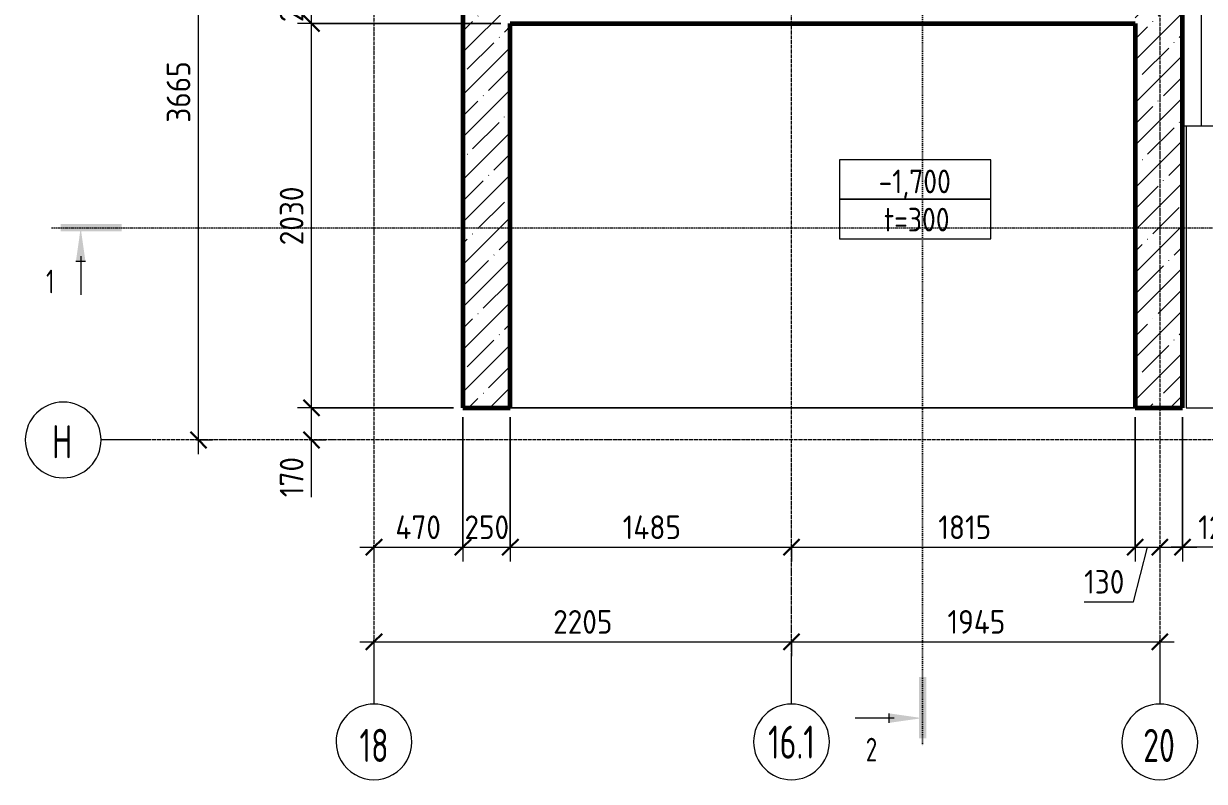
# Model space of a CAD drawing. Header units: millimetres. Extents: x 55945 to 93007, y -3829 to 32717.
# Drawn here: x 55945 to 62180, y 25676 to 29680 of the extents above; entities that cross this region are included whole.
import ezdxf

# ---------------------------------------------------------------- set-up
doc = ezdxf.new("R2010")
doc.units = ezdxf.units.MM
for name, pattern in [('01 Штриховая _2 мм_', [3, 2, -1]), ('02 Штрихпунктирная _20 мм_', [25, 20, -2.5, 0, -2.5]), ('04 Пунктир 10мм', [10, 0, -10])]:
    doc.linetypes.add(name, pattern=pattern)
for name, color, linetype, lineweight in [('AA_Dim', 7, 'Continuous', 9), ('AA_Dim-50', 7, 'Continuous', 9), ('AA_Linii', 7, 'Continuous', 9), ('AA_Razrez', 7, 'Continuous', 9), ('AA_Vinoska', 7, 'Continuous', 9), ('AF_Pokritie', 7, 'Continuous', 9), ('AF_Stena', 7, 'Continuous', 60), ('AF_Stena_Опалубка', 253, 'Continuous', 20), ('KR_Fundament', 7, 'Continuous', 20), ('Оси', 7, 'Continuous', 9)]:
    doc.layers.add(name, color=color, linetype=linetype, lineweight=lineweight)
doc.styles.add('ISOCPEUR', font='isocpeur.TTF', dxfattribs={"width": 0.7, "height": 175})
doc.styles.add('ISOCPEUR_1', font='isocpeur.TTF', dxfattribs={"width": 0.7, "height": 125})
doc.styles.add('ISOCPEUR_2', font='isocpeur.TTF', dxfattribs={"width": 0.9, "height": 125})
doc.styles.add('ISOCPEUR_3', font='isocpeur.TTF', dxfattribs={"width": 0.85, "height": 125})
doc.dimstyles.new('00_Точн_3_знака__прозр_', dxfattribs={"dimscale": 304.8, "dimtxt": 125.344371, "dimasz": 0.278871, "dimexe": 0.246063, "dimexo": 0.164042, "dimgap": 0.016404, "dimtad": 1, "dimdec": 3, "dimrnd": 0.001, "dimdsep": 46, "dimtxsty": 'ISOCPEUR_2', "dimblk1": 'OBLIQUE', "dimblk2": 'OBLIQUE', "dimsah": 1, "dimcen": 0.09, "dimdle": 0.246063, "dimazin": 0, "dimtfac": 1, "dimtdec": 4, "dimtix": 1, "dimtmove": 0, "dimatfit": 3, "dimfxl": 1, "dimtvp": 1, "dimtolj": 1, "dimtzin": 0, "dimlwd": 18, "dimlwe": 18, "dimarcsym": 2})
doc.dimstyles.new('00_Точн_3_знака__прозр__1', dxfattribs={"dimscale": 304.8, "dimtxt": 125.344371, "dimasz": 0.278871, "dimexe": 0.246063, "dimexo": 0.164042, "dimgap": 0.016404, "dimtad": 1, "dimdec": 3, "dimrnd": 0.001, "dimdsep": 46, "dimtxsty": 'ISOCPEUR_2', "dimblk1": 'OBLIQUE', "dimblk2": 'OBLIQUE', "dimsah": 1, "dimcen": 0.09, "dimdle": 0.246063, "dimazin": 0, "dimtfac": 1, "dimtdec": 4, "dimtix": 1, "dimtmove": 1, "dimatfit": 3, "dimfxl": 1, "dimtvp": 1, "dimtolj": 1, "dimtzin": 0, "dimlwd": 18, "dimlwe": 18, "dimarcsym": 2})
pattern_1 = [(45, (0, 0), (-112.2532, 112.2532), []), (45, (112.25, 0), (-112.2532, 112.2532), [198.438, -39.688, 1.676, -38.011])]

# ---------------------------------------------------------------- blocks, each defined once
blk = doc.blocks.new('Ось сетки - d_4мм-2765513-Схема расположения фундаментной плиты и вертикальных конструкций на отм_-0_890 входной группы в осях 18-20_Н-А_1')
at = {"layer": 'Оси'}
for start, end in [(360, 180), (360, 180), (180, 360), (180, 360)]:
    blk.add_arc((0, 0), 4, start, end, dxfattribs=at)
blk = doc.blocks.new('Разрез - Номер узла_ спереди-394134-Схема расположения фундаментной плиты и вертикальных конструкций на отм_-0_890 входной группы в осях 18-20_Н-А_1')
at = {"layer": 'AA_Razrez'}
for points in [[(7.33, 0.4), (7.33, -0.39), (0.87, -0.39), (0.87, 0.4)], [(3.5, -3.53), (2.5, -3.53), (3, 0)]]:
    blk.add_hatch(color=256, dxfattribs=at).paths.add_polyline_path(points)
for p, q in [((2.5, -3.53), (3.5, -3.53)), ((3, -3), (3, -7.1))]:
    blk.add_line(p, q, dxfattribs=at)
blk = doc.blocks.new('Разрез - Номер узла_ сзади-394133-Схема расположения фундаментной плиты и вертикальных конструкций на отм_-0_890 входной группы в осях 18-20_Н-А_1')
at = {"layer": 'AA_Razrez'}
for points in [[(7.33, 0.4), (7.33, -0.39), (0.87, -0.39), (0.87, 0.4)], [(3.5, -3.53), (2.5, -3.53), (3, 0)]]:
    blk.add_hatch(color=256, dxfattribs=at).paths.add_polyline_path(points)
for p, q in [((2.5, -3.53), (3.5, -3.53)), ((3, -3), (3, -7.1))]:
    blk.add_line(p, q, dxfattribs=at)
blk = doc.blocks.new('DIMBLOCK1-Схема расположения фундаментной плиты и вертикальных конструкций на отм_-0_890 входной группы в осях 18-20_Н-А_1')
at = {"layer": 'AA_Dim-50', "lineweight": 18}
for p, q in [((58265.1, 27600), (58265.1, 26838.5)), ((58265.1, 26913.5), (58265.1, 27600)), ((57720.1, 26913.5), (58265.1, 26913.5)), ((57795.1, 26923.6), (57795.1, 26838.5)), ((57795.1, 26913.5), (57795.1, 26923.6))]:
    blk.add_line(p, q, dxfattribs=at)
at = {"layer": 'AA_Dim-50', "lineweight": 30}
for p, q in [((57795.1, 26913.5), (57837.6, 26956)), ((58265.1, 26913.5), (58307.6, 26956)), ((57795.1, 26913.5), (57752.6, 26871)), ((58265.1, 26913.5), (58222.6, 26871))]:
    blk.add_line(p, q, dxfattribs=at)
at = {"layer": 'AA_Dim-50', "color": 0, "lineweight": 18, "insert": (57908.3, 27081.3), "char_height": 125, "width": 292.313, "attachment_point": 1, "line_spacing_factor": 1.135194, "style": 'ISOCPEUR_2'}
blk.add_mtext('470', dxfattribs=at)
blk = doc.blocks.new('_Oblique')
at = {"color": 0, "linetype": 'ByBlock', "lineweight": -2}
blk.add_line((-0.5, -0.5), (0.5, 0.5), dxfattribs=at)
blk = doc.blocks.new('DIMBLOCK2-Схема расположения фундаментной плиты и вертикальных конструкций на отм_-0_890 входной группы в осях 18-20_Н-А_1')
at = {"layer": 'AA_Dim-50', "lineweight": 18}
for p, q in [((58265.1, 27600), (58265.1, 26838.5)), ((58265.1, 26913.5), (58265.1, 27600)), ((58515.1, 27600), (58515.1, 26838.5)), ((58515.1, 26913.5), (58515.1, 27600)), ((58265.1, 26913.5), (58515.1, 26913.5))]:
    blk.add_line(p, q, dxfattribs=at)
at = {"layer": 'AA_Dim-50', "lineweight": 30}
for p, q in [((58265.1, 26913.5), (58307.6, 26956)), ((58515.1, 26913.5), (58557.6, 26956)), ((58265.1, 26913.5), (58222.6, 26871)), ((58515.1, 26913.5), (58472.6, 26871))]:
    blk.add_line(p, q, dxfattribs=at)
at = {"layer": 'AA_Dim-50', "color": 0, "lineweight": 18, "insert": (58273, 27081.3), "char_height": 125, "width": 280.961, "attachment_point": 1, "line_spacing_factor": 1.135194, "style": 'ISOCPEUR_2'}
blk.add_mtext('250', dxfattribs=at)
blk = doc.blocks.new('DIMBLOCK3-Схема расположения фундаментной плиты и вертикальных конструкций на отм_-0_890 входной группы в осях 18-20_Н-А_1')
at = {"layer": 'AA_Dim-50', "lineweight": 18}
for p, q in [((58515.1, 27600), (58515.1, 26838.5)), ((58515.1, 26913.5), (58515.1, 27600)), ((58515.1, 26913.5), (60000.1, 26913.5)), ((60000.1, 26923.6), (60000.1, 26838.5)), ((60000.1, 26913.5), (60000.1, 26923.6))]:
    blk.add_line(p, q, dxfattribs=at)
at = {"layer": 'AA_Dim-50', "lineweight": 30}
for p, q in [((58515.1, 26913.5), (58557.6, 26956)), ((60000.1, 26913.5), (60042.6, 26956)), ((58515.1, 26913.5), (58472.6, 26871)), ((60000.1, 26913.5), (59957.6, 26871))]:
    blk.add_line(p, q, dxfattribs=at)
at = {"layer": 'AA_Dim-50', "color": 0, "lineweight": 18, "insert": (59108.6, 27081.3), "char_height": 125, "width": 357.586, "attachment_point": 1, "line_spacing_factor": 1.135194, "style": 'ISOCPEUR_2'}
blk.add_mtext('1485', dxfattribs=at)
blk = doc.blocks.new('DIMBLOCK4-Схема расположения фундаментной плиты и вертикальных конструкций на отм_-0_890 входной группы в осях 18-20_Н-А_1')
at = {"layer": 'AA_Dim-50', "lineweight": 18}
for p, q in [((61815.1, 27600), (61815.1, 26838.5)), ((61815.1, 26913.5), (61815.1, 27600)), ((60000.1, 26923.6), (60000.1, 26838.5)), ((60000.1, 26913.5), (60000.1, 26923.6)), ((60000.1, 26913.5), (61815.1, 26913.5))]:
    blk.add_line(p, q, dxfattribs=at)
at = {"layer": 'AA_Dim-50', "lineweight": 30}
for p, q in [((60000.1, 26913.5), (60042.6, 26956)), ((61815.1, 26913.5), (61857.6, 26956)), ((60000.1, 26913.5), (59957.6, 26871)), ((61815.1, 26913.5), (61772.6, 26871))]:
    blk.add_line(p, q, dxfattribs=at)
at = {"layer": 'AA_Dim-50', "color": 0, "lineweight": 18, "insert": (60775.1, 27081.3), "char_height": 125, "width": 317.854, "attachment_point": 1, "line_spacing_factor": 1.135194, "style": 'ISOCPEUR_2'}
blk.add_mtext('1815', dxfattribs=at)
blk = doc.blocks.new('DIMBLOCK5-Схема расположения фундаментной плиты и вертикальных конструкций на отм_-0_890 входной группы в осях 18-20_Н-А_1')
at = {"layer": 'AA_Dim-50', "lineweight": 18}
for p, q in [((61815.1, 27600), (61815.1, 26838.5)), ((61815.1, 26913.5), (61815.1, 27600)), ((61805.8, 26625.5), (61880.1, 26913.5)), ((61815.1, 26913.5), (61945.1, 26913.5)), ((61945.1, 26923.6), (61945.1, 26838.5)), ((61945.1, 26913.5), (61945.1, 26923.6)), ((61545.3, 26625.5), (61805.8, 26625.5))]:
    blk.add_line(p, q, dxfattribs=at)
at = {"layer": 'AA_Dim-50', "lineweight": 30}
for p, q in [((61815.1, 26913.5), (61857.6, 26956)), ((61945.1, 26913.5), (61987.6, 26956)), ((61815.1, 26913.5), (61772.6, 26871)), ((61945.1, 26913.5), (61902.6, 26871))]:
    blk.add_line(p, q, dxfattribs=at)
at = {"layer": 'AA_Dim-50', "color": 0, "lineweight": 18, "insert": (61545.3, 26793.3), "char_height": 125, "width": 252.581, "attachment_point": 1, "line_spacing_factor": 1.135194, "style": 'ISOCPEUR_2'}
blk.add_mtext('130', dxfattribs=at)
blk = doc.blocks.new('DIMBLOCK6-Схема расположения фундаментной плиты и вертикальных конструкций на отм_-0_890 входной группы в осях 18-20_Н-А_1')
at = {"layer": 'AA_Dim-50', "lineweight": 18}
for p, q in [((62065.1, 27600), (62065.1, 26838.5)), ((62065.1, 26913.5), (62065.1, 27600)), ((61945.1, 26923.6), (61945.1, 26838.5)), ((61945.1, 26913.5), (61945.1, 26923.6)), ((61945.1, 26913.5), (62140.1, 26913.5)), ((62097.8, 26913.5), (62005.1, 26913.5)), ((62358.3, 26913.5), (62097.8, 26913.5))]:
    blk.add_line(p, q, dxfattribs=at)
at = {"layer": 'AA_Dim-50', "lineweight": 30}
for p, q in [((61945.1, 26913.5), (61987.6, 26956)), ((62065.1, 26913.5), (62107.6, 26956)), ((61945.1, 26913.5), (61902.6, 26871)), ((62065.1, 26913.5), (62022.6, 26871))]:
    blk.add_line(p, q, dxfattribs=at)
at = {"layer": 'AA_Dim-50', "color": 0, "lineweight": 18, "insert": (62147.8, 27081.3), "char_height": 125, "width": 252.581, "attachment_point": 1, "line_spacing_factor": 1.135194, "style": 'ISOCPEUR_2'}
blk.add_mtext('120', dxfattribs=at)
blk = doc.blocks.new('DIMBLOCK7-Схема расположения фундаментной плиты и вертикальных конструкций на отм_-0_890 входной группы в осях 18-20_Н-А_1')
at = {"layer": 'AA_Dim-50', "lineweight": 30}
for p, q in [((57465.6, 27650), (57423.1, 27692.5)), ((57465.6, 27650), (57508.1, 27607.5)), ((57465.6, 27480), (57423.1, 27522.5)), ((57465.6, 27480), (57508.1, 27437.5))]:
    blk.add_line(p, q, dxfattribs=at)
at = {"layer": 'AA_Dim-50', "lineweight": 18}
for p, q in [((58215.1, 27650), (57390.6, 27650)), ((57465.6, 27405), (57465.6, 27650)), ((57465.6, 27650), (58215.1, 27650)), ((57465.6, 27438.4), (57465.6, 27565)), ((57455.5, 27480), (57540.6, 27480)), ((57465.6, 27480), (57455.5, 27480)), ((57465.6, 27177.9), (57465.6, 27438.4))]:
    blk.add_line(p, q, dxfattribs=at)
at = {"layer": 'AA_Dim-50', "color": 0, "lineweight": 18, "insert": (57297.8, 27177.9), "char_height": 125, "width": 252.581, "attachment_point": 1, "rotation": 90, "line_spacing_factor": 1.135194, "style": 'ISOCPEUR_2'}
blk.add_mtext('170', dxfattribs=at)
blk = doc.blocks.new('DIMBLOCK8-Схема расположения фундаментной плиты и вертикальных конструкций на отм_-0_890 входной группы в осях 18-20_Н-А_1')
at = {"layer": 'AA_Dim-50', "lineweight": 30}
for p, q in [((57465.6, 29680), (57423.1, 29722.5)), ((57465.6, 29680), (57508.1, 29637.5)), ((57465.6, 27650), (57423.1, 27692.5)), ((57465.6, 27650), (57508.1, 27607.5))]:
    blk.add_line(p, q, dxfattribs=at)
at = {"layer": 'AA_Dim-50', "lineweight": 18}
for p, q in [((58465.1, 29680), (57390.6, 29680)), ((57465.6, 27650), (57465.6, 29680)), ((57465.6, 29680), (58465.1, 29680)), ((58215.1, 27650), (57390.6, 27650)), ((57465.6, 27650), (58215.1, 27650))]:
    blk.add_line(p, q, dxfattribs=at)
at = {"layer": 'AA_Dim-50', "color": 0, "lineweight": 18, "insert": (57297.8, 28508.9), "char_height": 125, "width": 374.614, "attachment_point": 1, "rotation": 90, "line_spacing_factor": 1.135194, "style": 'ISOCPEUR_2'}
blk.add_mtext('2030', dxfattribs=at)
blk = doc.blocks.new('DIMBLOCK9-Схема расположения фундаментной плиты и вертикальных конструкций на отм_-0_890 входной группы в осях 18-20_Н-А_1')
at = {"layer": 'AA_Dim-50', "lineweight": 30}
for p, q in [((57465.6, 29930), (57423.1, 29972.5)), ((57465.6, 29930), (57508.1, 29887.5)), ((57465.6, 29680), (57423.1, 29722.5)), ((57465.6, 29680), (57508.1, 29637.5))]:
    blk.add_line(p, q, dxfattribs=at)
at = {"layer": 'AA_Dim-50', "lineweight": 18}
for p, q in [((58465.1, 29930), (57390.6, 29930)), ((57465.6, 29680), (57465.6, 29930)), ((57465.6, 29930), (58465.1, 29930)), ((58465.1, 29680), (57390.6, 29680)), ((57465.6, 29680), (58465.1, 29680))]:
    blk.add_line(p, q, dxfattribs=at)
at = {"layer": 'AA_Dim-50', "color": 0, "lineweight": 18, "insert": (57297.8, 29687.9), "char_height": 125, "width": 280.961, "attachment_point": 1, "rotation": 90, "line_spacing_factor": 1.135194, "style": 'ISOCPEUR_2'}
blk.add_mtext('250', dxfattribs=at)
blk = doc.blocks.new('DIMBLOCK14-Схема расположения фундаментной плиты и вертикальных конструкций на отм_-0_890 входной группы в осях 18-20_Н-А_1')
at = {"layer": 'AA_Dim-50', "lineweight": 30}
for p, q in [((62931.5, 31585), (62889, 31627.5)), ((62931.5, 31585), (62974, 31542.5)), ((62931.5, 27650), (62889, 27692.5)), ((62931.5, 27650), (62974, 27607.5))]:
    blk.add_line(p, q, dxfattribs=at)
at = {"layer": 'AA_Dim-50', "lineweight": 18}
for p, q in [((62931.5, 31660), (62931.5, 27575)), ((62115.1, 31585), (63006.5, 31585)), ((62931.5, 31585), (62115.1, 31585)), ((62572.2, 27650), (63006.5, 27650)), ((62931.5, 27650), (62572.2, 27650))]:
    blk.add_line(p, q, dxfattribs=at)
at = {"layer": 'AA_Dim-50', "color": 0, "lineweight": 18, "insert": (62763.7, 29461.4), "char_height": 125, "width": 374.614, "attachment_point": 1, "rotation": 90, "line_spacing_factor": 1.135194, "style": 'ISOCPEUR_2'}
blk.add_mtext('3935', dxfattribs=at)
blk = doc.blocks.new('DIMBLOCK15-Схема расположения фундаментной плиты и вертикальных конструкций на отм_-0_890 входной группы в осях 18-20_Н-А_1')
at = {"layer": 'AA_Dim-50', "lineweight": 30}
for p, q in [((57795.1, 26413.6), (57837.6, 26456.1)), ((60000.1, 26413.6), (60042.6, 26456.1)), ((57795.1, 26413.6), (57752.6, 26371.1)), ((60000.1, 26413.6), (59957.6, 26371.1))]:
    blk.add_line(p, q, dxfattribs=at)
at = {"layer": 'AA_Dim-50', "lineweight": 18}
for p, q in [((57720.1, 26413.6), (60000.1, 26413.6)), ((57795.1, 26423.7), (57795.1, 26338.6)), ((57795.1, 26413.6), (57795.1, 26423.7)), ((60000.1, 26423.7), (60000.1, 26338.6)), ((60000.1, 26413.6), (60000.1, 26423.7))]:
    blk.add_line(p, q, dxfattribs=at)
at = {"layer": 'AA_Dim-50', "color": 0, "lineweight": 18, "insert": (58741.5, 26581.4), "char_height": 125, "width": 374.614, "attachment_point": 1, "line_spacing_factor": 1.135194, "style": 'ISOCPEUR_2'}
blk.add_mtext('2205', dxfattribs=at)
blk = doc.blocks.new('DIMBLOCK16-Схема расположения фундаментной плиты и вертикальных конструкций на отм_-0_890 входной группы в осях 18-20_Н-А_1')
at = {"layer": 'AA_Dim-50', "lineweight": 30}
for p, q in [((60000.1, 26413.6), (60042.6, 26456.1)), ((61945.1, 26413.6), (61987.6, 26456.1)), ((60000.1, 26413.6), (59957.6, 26371.1)), ((61945.1, 26413.6), (61902.6, 26371.1))]:
    blk.add_line(p, q, dxfattribs=at)
at = {"layer": 'AA_Dim-50', "lineweight": 18}
for p, q in [((60000.1, 26423.7), (60000.1, 26338.6)), ((60000.1, 26413.6), (60000.1, 26423.7)), ((60000.1, 26413.6), (62020.1, 26413.6)), ((61945.1, 26423.7), (61945.1, 26338.6)), ((61945.1, 26413.6), (61945.1, 26423.7))]:
    blk.add_line(p, q, dxfattribs=at)
at = {"layer": 'AA_Dim-50', "color": 0, "lineweight": 18, "insert": (60823.6, 26581.4), "char_height": 125, "width": 357.586, "attachment_point": 1, "line_spacing_factor": 1.135194, "style": 'ISOCPEUR_2'}
blk.add_mtext('1945', dxfattribs=at)
blk = doc.blocks.new('DIMBLOCK17-Схема расположения фундаментной плиты и вертикальных конструкций на отм_-0_890 входной группы в осях 18-20_Н-А_1')
at = {"layer": 'AA_Dim-50', "lineweight": 30}
for p, q in [((56868.2, 31145), (56825.7, 31187.5)), ((56868.2, 31145), (56910.7, 31102.5)), ((56868.2, 27480), (56825.7, 27522.5)), ((56868.2, 27480), (56910.7, 27437.5))]:
    blk.add_line(p, q, dxfattribs=at)
at = {"layer": 'AA_Dim-50', "lineweight": 18}
for p, q in [((56868.2, 27405), (56868.2, 31220)), ((56858.1, 31145), (56943.2, 31145)), ((56868.2, 31145), (56858.1, 31145)), ((56858.1, 27480), (56943.2, 27480)), ((56868.2, 27480), (56858.1, 27480))]:
    blk.add_line(p, q, dxfattribs=at)
at = {"layer": 'AA_Dim-50', "color": 0, "lineweight": 18, "insert": (56700.4, 29156.4), "char_height": 125, "width": 374.614, "attachment_point": 1, "rotation": 90, "line_spacing_factor": 1.135194, "style": 'ISOCPEUR_2'}
blk.add_mtext('3665', dxfattribs=at)
blk = doc.blocks.new('042_М_ФундПлиты_ТолщинаОтметка - 042_М_ФундПлиты_ТолщинаОтметка-647274-Схема расположения фундаментной плиты и вертикальных конструкций на отм_-0_890 входной группы в осях 18-20_Н-А_1')
at = {"layer": 'AA_Vinoska'}
for p, q in [((8, 4.17), (-8, 4.17)), ((-8, 4.17), (-8, 0)), ((8, 0), (8, 4.17)), ((8, 0), (-8, 0)), ((-8, 0), (-8, -4.17)), ((-8, 0), (8, 0)), ((8, -4.17), (8, 0)), ((-8, -4.17), (8, -4.17))]:
    blk.add_line(p, q, dxfattribs=at)

msp = doc.modelspace()

# ---------------------------------------------------------------- hatches: boundary and pattern name
at = {"layer": 'AF_Stena', "lineweight": 9}
h = msp.add_hatch(dxfattribs=at)
h.set_pattern_fill('FP_1', color=256, style=0, pattern_type=2)
h.set_pattern_definition(pattern_1)
h.paths.add_polyline_path([(58265.0616, 27650), (58515.0616, 27650), (58515.0616, 31585), (58265.0616, 31585)])
h = msp.add_hatch(dxfattribs=at)
h.set_pattern_fill('FP_1', color=256, style=0, pattern_type=2)
h.set_pattern_definition(pattern_1)
h.paths.add_polyline_path([(61815.0616, 27650), (62065.0616, 27650), (62065.0616, 31285), (61815.0616, 31285), (61815.0616, 29680)])

# ---------------------------------------------------------------- linework, layer by layer
at = {"layer": 'AA_Linii', "linetype": '01 Штриховая _2 мм_', "lineweight": 20}
for p, q in [((62085.0616, 29140), (62085.0616, 27650)), ((62085.0616, 29140), (62530.0616, 29140)), ((62085.0616, 27650), (62470.0616, 27650)), ((62085.0616, 27650), (62530.0616, 27650))]:
    msp.add_line(p, q, dxfattribs=at)
at = {"layer": 'AA_Razrez', "linetype": '04 Пунктир 10мм'}
for p, q in [((60692.1172, 32652.769), (60692.1172, 25860.3686)), ((56096.3387, 28601.0385), (63469.3933, 28601.0385))]:
    msp.add_line(p, q, dxfattribs=at)
at = {"layer": 'AF_Pokritie'}
for p, q in [((58265.0616, 31685), (58265.0616, 27650)), ((58265.0616, 31685), (58265.0616, 27650)), ((62165.0616, 29140), (62165.0616, 31685)), ((62165.0616, 29140), (62165.0616, 31685)), ((62065.0616, 29140), (62165.0616, 29140)), ((62065.0616, 27650), (62065.0616, 29140)), ((62065.0616, 27650), (62065.0616, 29140)), ((62065.0616, 29140), (62165.0616, 29140)), ((58265.0616, 27650), (62065.0616, 27650)), ((58265.0616, 27650), (62065.0616, 27650))]:
    msp.add_line(p, q, dxfattribs=at)
at = {"layer": 'AF_Stena_Опалубка', "lineweight": 60}
for p, q in [((58265.0616, 31585), (58265.0616, 27650)), ((62065.0616, 27650), (62065.0616, 31285)), ((58515.0616, 27650), (58515.0616, 29680)), ((58515.0616, 29680), (61815.0616, 29680)), ((61815.0616, 29680), (61815.0616, 27650)), ((58265.0616, 27650), (58515.0616, 27650)), ((61815.0616, 27650), (62065.0616, 27650))]:
    msp.add_line(p, q, dxfattribs=at)
at = {"layer": 'AF_Stena_Опалубка'}
for p, q in [((58265.0616, 31585), (58265.0616, 27650)), ((62065.0616, 27650), (62065.0616, 31285)), ((58515.0616, 27650), (58515.0616, 29680)), ((58515.0616, 29680), (61815.0616, 29680)), ((61815.0616, 29680), (61815.0616, 27650)), ((58515.0616, 27650), (58265.0616, 27650)), ((62065.0616, 27650), (61815.0616, 27650))]:
    msp.add_line(p, q, dxfattribs=at)
at = {"layer": 'KR_Fundament'}
for p, q in [((58265.0616, 27650), (58265.0616, 31585)), ((58265.0616, 31585), (58265.0616, 27650)), ((62065.0616, 31585), (62065.0616, 29140)), ((62065.0616, 27650), (62065.0616, 31585)), ((62065.0616, 29140), (62065.0616, 27650)), ((62065.0616, 27650), (58265.0616, 27650)), ((58265.0616, 27650), (62065.0616, 27650))]:
    msp.add_line(p, q, dxfattribs=at)
at = {"layer": 'Оси', "linetype": '02 Штрихпунктирная _20 мм_'}
for p, q in [((57795.0616, 32246.2062), (57795.0616, 26334.9765)), ((60000.0616, 26334.9765), (60000.0616, 32246.2062)), ((61945.0616, 32246.2062), (61945.0616, 26334.9765)), ((62818.5841, 27480), (56603.901, 27480))]:
    msp.add_line(p, q, dxfattribs=at)
at = {"layer": 'Оси'}
for p, q in [((56603.901, 27480), (56353.901, 27480)), ((57795.0616, 26334.9765), (57795.0616, 26084.9765)), ((60000.0616, 26084.9765), (60000.0616, 26334.9765)), ((61945.0616, 26334.9765), (61945.0616, 26084.9765))]:
    msp.add_line(p, q, dxfattribs=at)

# ---------------------------------------------------------------- block references
at = {"layer": 'AA_Razrez', "xscale": 49.99999999999998, "yscale": 49.99999999999998, "zscale": 49.99999999999998}
msp.add_blockref('Разрез - Номер узла_ спереди-394134-Схема расположения фундаментной плиты и вертикальных конструкций на отм_-0_890 входной группы в осях 18-20_Н-А_1', (56096.3387, 28601.0385), dxfattribs=at)
at = {"layer": 'AA_Razrez', "extrusion": (0, 0, -1), "xscale": 49.99999999999998, "yscale": 49.99999999999998, "zscale": 49.99999999999998, "rotation": 90.00000000000053}
msp.add_blockref('Разрез - Номер узла_ сзади-394133-Схема расположения фундаментной плиты и вертикальных конструкций на отм_-0_890 входной группы в осях 18-20_Н-А_1', (-60692.1172, 25860.3686), dxfattribs=at)
at = {"layer": 'AA_Vinoska', "xscale": 49.99999999999998, "yscale": 49.99999999999998, "zscale": 49.99999999999998}
msp.add_blockref('042_М_ФундПлиты_ТолщинаОтметка - 042_М_ФундПлиты_ТолщинаОтметка-647274-Схема расположения фундаментной плиты и вертикальных конструкций на отм_-0_890 входной группы в осях 18-20_Н-А_1', (60653.0173, 28752.0757), dxfattribs=at)
at = {"layer": 'Оси', "xscale": 49.99999999999998, "yscale": 49.99999999999998, "zscale": 49.99999999999998}
for p, rotation in [((56153.901, 27480), 89.99999999999982), ((57795.0616, 25884.9765), 180), ((61945.0616, 25884.9765), 180)]:
    msp.add_blockref('Ось сетки - d_4мм-2765513-Схема расположения фундаментной плиты и вертикальных конструкций на отм_-0_890 входной группы в осях 18-20_Н-А_1', p, dxfattribs=dict(at, rotation=rotation))
msp.add_blockref('Ось сетки - d_4мм-2765513-Схема расположения фундаментной плиты и вертикальных конструкций на отм_-0_890 входной группы в осях 18-20_Н-А_1', (60000.0616, 25884.9765), dxfattribs=at)

# ---------------------------------------------------------------- texts
at = {"layer": 'AA_Razrez', "char_height": 125, "attachment_point": 1, "style": 'ISOCPEUR_1'}
for s, insert, width in [('\\fISOCPEUR|b0|i0|c204|p34|;\\W.7;1', (56063.8175, 28379.8544), 53.312219), ('\\fISOCPEUR|b0|i0|c204|p34|;\\W.7;2', (60392.6607, 25906.6067), 75.759469)]:
    msp.add_mtext(s, dxfattribs=dict(at, insert=insert, width=width))
at = {"layer": 'AA_Vinoska', "char_height": 125, "attachment_point": 1, "style": 'ISOCPEUR_3'}
for s, insert, width in [('-1,700', (60459.8005, 28908.5821), 477.004062), ('t=300', (60488.1755, 28706.7383), 446.339516)]:
    msp.add_mtext(s, dxfattribs=dict(at, insert=insert, width=width))
at = {"layer": 'Оси', "char_height": 175, "attachment_point": 1, "style": 'ISOCPEUR'}
for s, insert, width in [('\\fISOCPEUR|b0|i0|c204|p34|;\\W.7;Н', (56094.1624, 27558.5763), 120.653969), ('18', (57718.6519, 25953.5796), 179.578), ('16.1', (59876.0963, 25971.2067), 300.231969), ('20', (61857.1019, 25953.5796), 207.637062)]:
    msp.add_mtext(s, dxfattribs=dict(at, insert=insert, width=width))

# ---------------------------------------------------------------- dimensions: what is measured, and where the dimension line sits
at = {"layer": 'AA_Dim', "lineweight": 18}
for base, p1, p2, override, picture, middle in [((62931.5107, 27650), (62065.0616, 31585), (62522.1742, 27650), {"dimpost": '<>', "dimfxl": 3961.461467}, 'DIMBLOCK14-Схема расположения фундаментной плиты и вертикальных конструкций на отм_-0_890 входной группы в осях 18-20_Н-А_1', (62864.0107, 29617.5)), ((56868.2171, 31145), (56808.113, 27480), (56808.113, 31145), {"dimpost": '<>', "dimfxl": 3665}, 'DIMBLOCK17-Схема расположения фундаментной плиты и вертикальных конструкций на отм_-0_890 входной группы в осях 18-20_Н-А_1', (56800.7171, 29312.5)), ((57465.5991, 29930), (58515.0616, 29680), (58515.0616, 29930), {"dimpost": '<>', "dimfxl": 250}, 'DIMBLOCK9-Схема расположения фундаментной плиты и вертикальных конструкций на отм_-0_890 входной группы в осях 18-20_Н-А_1', (57398.0991, 29805)), ((57465.5991, 29680), (58265.0616, 27650), (58515.0616, 29680), {"dimpost": '<>', "dimfxl": 2045.336158}, 'DIMBLOCK8-Схема расположения фундаментной плиты и вертикальных конструкций на отм_-0_890 входной группы в осях 18-20_Н-А_1', (57398.0991, 28665))]:
    dim = msp.add_linear_dim(base=base, p1=p1, p2=p2, angle=90, dimstyle='00_Точн_3_знака__прозр_', override=override, dxfattribs=at)
    dim.commit()
    dim.dimension.update_dxf_attribs({"geometry": picture, "text_midpoint": middle})
dim = msp.add_linear_dim(base=(57465.5991, 27650), p1=(57405.495, 27480), p2=(58265.0616, 27650), angle=90, dimstyle='00_Точн_3_знака__прозр__1', override={"dimpost": '<>', "dimfxl": 876.216114}, dxfattribs=at)
dim.commit()
dim.dimension.update_dxf_attribs({"geometry": 'DIMBLOCK7-Схема расположения фундаментной плиты и вертикальных конструкций на отм_-0_890 входной группы в осях 18-20_Н-А_1', "text_midpoint": (57381.0926, 27304.2177), "dimtype": 160, "text_rotation": 90})
for base, p1, p2, override, picture, middle in [((58265.0616, 26913.4636), (57795.0616, 26973.5677), (58265.0616, 27650), {"dimpost": '<>', "dimfxl": 823.687267}, 'DIMBLOCK1-Схема расположения фундаментной плиты и вертикальных конструкций на отм_-0_890 входной группы в осях 18-20_Н-А_1', (58030.0616, 26980.9636)), ((58515.0616, 26913.4636), (58265.0616, 27650), (58515.0616, 27650), {"dimpost": '<>', "dimfxl": 250}, 'DIMBLOCK2-Схема расположения фундаментной плиты и вертикальных конструкций на отм_-0_890 входной группы в осях 18-20_Н-А_1', (58390.0616, 26980.9636)), ((60000.0616, 26913.4636), (58515.0616, 27650), (60000.0616, 26973.5677), {"dimpost": '<>', "dimfxl": 1631.804435}, 'DIMBLOCK3-Схема расположения фундаментной плиты и вертикальных конструкций на отм_-0_890 входной группы в осях 18-20_Н-А_1', (59257.5616, 26980.9636)), ((61815.0616, 26913.4636), (60000.0616, 26973.5677), (61815.0616, 27650), {"dimpost": '<>', "dimfxl": 1936.952688}, 'DIMBLOCK4-Схема расположения фундаментной плиты и вертикальных конструкций на отм_-0_890 входной группы в осях 18-20_Н-А_1', (60907.5616, 26980.9636)), ((60000.0616, 26413.5674), (57795.0616, 26473.6714), (60000.0616, 26473.6714), {"dimpost": '<>', "dimfxl": 2205}, 'DIMBLOCK15-Схема расположения фундаментной плиты и вертикальных конструкций на отм_-0_890 входной группы в осях 18-20_Н-А_1', (58897.5616, 26481.0674)), ((61945.0616, 26413.5674), (60000.0616, 26473.6714), (61945.0616, 26473.6714), {"dimpost": '<>', "dimfxl": 1945}, 'DIMBLOCK16-Схема расположения фундаментной плиты и вертикальных конструкций на отм_-0_890 входной группы в осях 18-20_Н-А_1', (60972.5616, 26481.0674))]:
    dim = msp.add_linear_dim(base=base, p1=p1, p2=p2, dimstyle='00_Точн_3_знака__прозр_', override=override, dxfattribs=at)
    dim.commit()
    dim.dimension.update_dxf_attribs({"geometry": picture, "text_midpoint": middle})
for base, p1, p2, override, picture, middle in [((61945.0616, 26913.4636), (61815.0616, 27650), (61945.0616, 26973.5677), {"dimpost": '<>', "dimfxl": 688.811087}, 'DIMBLOCK5-Схема расположения фундаментной плиты и вертикальных конструкций на отм_-0_890 входной группы в осях 18-20_Н-А_1', (61671.6386, 26709.96)), ((62065.0616, 26913.4636), (61945.0616, 26973.5677), (62065.0616, 27650), {"dimpost": '<>', "dimfxl": 686.99397}, 'DIMBLOCK6-Схема расположения фундаментной плиты и вертикальных конструкций на отм_-0_890 входной группы в осях 18-20_Н-А_1', (62274.1075, 26997.9701))]:
    dim = msp.add_linear_dim(base=base, p1=p1, p2=p2, dimstyle='00_Точн_3_знака__прозр__1', override=override, dxfattribs=at)
    dim.commit()
    dim.dimension.update_dxf_attribs({"geometry": picture, "text_midpoint": middle, "dimtype": 160})

doc.saveas('drawing.dxf')
